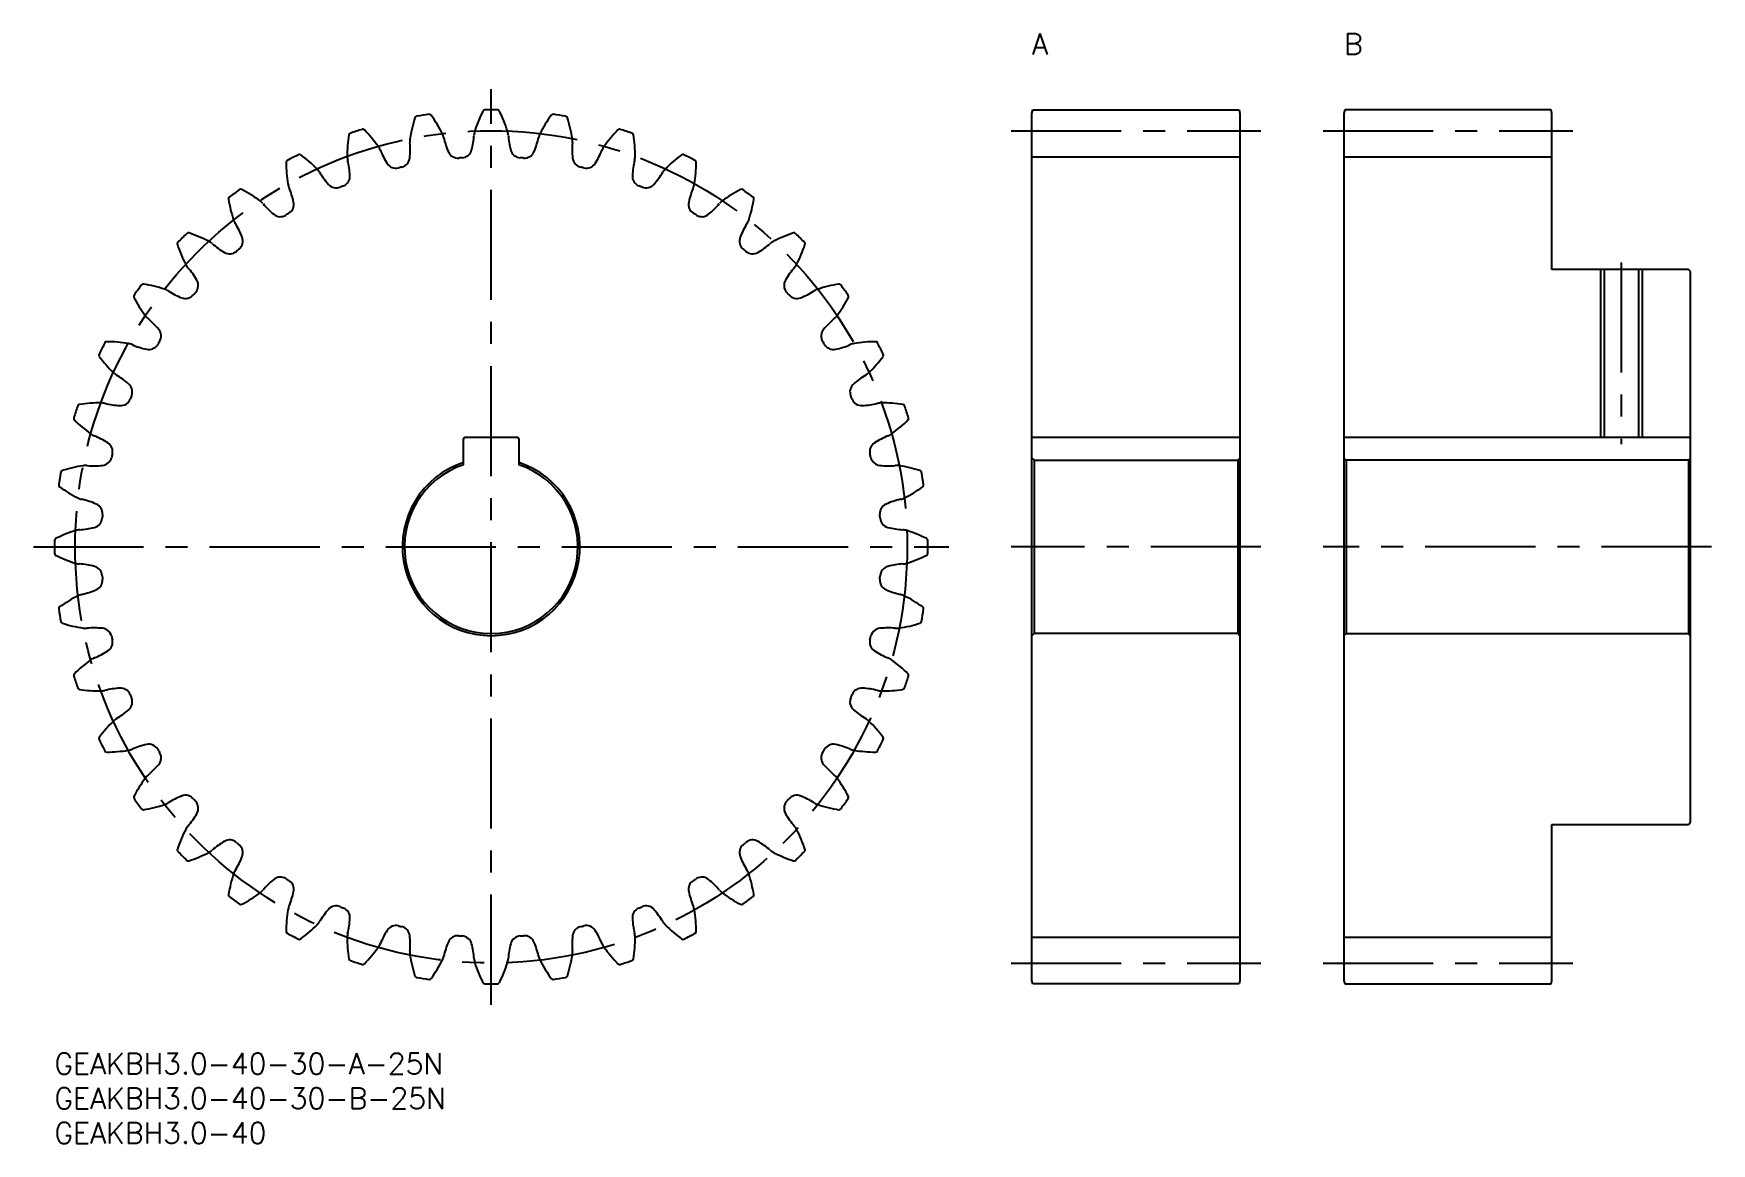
# Model space of a CAD drawing. Extents: x -3 to 239, y -13 to 147.
import ezdxf

# ---------------------------------------------------------------- set-up
doc = ezdxf.new("R2010")
doc.units = 0
doc.header["$LTSCALE"] = 0.5
doc.linetypes.add('CENTER', pattern=[50.8, 31.75, -6.35, 6.35, -6.35])
for name, color, linetype in [('MSM_CENTER', 1, 'CENTER'), ('MSM_CONTINUOUS', 7, 'CONTINUOUS'), ('MSM_NARROW', 5, 'CONTINUOUS'), ('MSM_PART_NUMBER', 7, 'CONTINUOUS')]:
    doc.layers.add(name, color=color, linetype=linetype)
doc.styles.get("Standard").update_dxf_attribs({"font": 'txt.shx', "height": 1, "bigfont": 'bigfont.shx'})

# ---------------------------------------------------------------- blocks, each defined once
blk = doc.blocks.new('*U3')
at = {"layer": 'MSM_PART_NUMBER'}
blk.add_text('GEAKBH3.0-40-30-B-25N', height=3, dxfattribs=at).set_placement((0, -8))
blk = doc.blocks.new('*U4')
at = {"layer": 'MSM_PART_NUMBER'}
blk.add_text('GEAKBH3.0-40-30-A-25N', height=3, dxfattribs=at).set_placement((0, -3))
blk = doc.blocks.new('*U5')
at = {"layer": 'MSM_PART_NUMBER'}
blk.add_text('GEAKBH3.0-40', height=3, dxfattribs=at).set_placement((0, -13))
blk = doc.blocks.new('*U6')
at = {"layer": 'MSM_PART_NUMBER'}
blk.add_text('B', height=3, dxfattribs=at).set_placement((186, 144))
blk = doc.blocks.new('*U7')
at = {"layer": 'MSM_PART_NUMBER'}
blk.add_text('A', height=3, dxfattribs=at).set_placement((141, 144))

msp = doc.modelspace()

# ---------------------------------------------------------------- linework, layer by layer
at = {"layer": 'MSM_CENTER'}
for p, q in [((63, 7), (63, 139)), ((138, 133), (174, 133)), ((183, 133), (219, 133)), ((226, 114), (226, 87.8)), ((-3, 73), (129, 73)), ((174, 73), (138, 73)), ((239, 73), (183, 73)), ((138, 13), (174, 13)), ((183, 13), (219, 13))]:
    msp.add_line(p, q, dxfattribs=at)
msp.add_circle((63, 73), 60, dxfattribs=at)
at = {"layer": 'MSM_CONTINUOUS'}
for p, q in [((141, 135.5), (141.13, 136)), ((141.13, 136), (170.87, 136)), ((170.87, 136), (171, 135.5)), ((186.13, 136), (186, 135.5)), ((215.87, 136), (186.13, 136)), ((216, 135.5), (215.87, 136)), ((141, 10.5), (141, 135.5)), ((171, 135.5), (171, 10.5)), ((186, 135.5), (186, 10.5)), ((216, 113), (216, 135.5)), ((141, 129.25), (171, 129.25)), ((186, 129.25), (216, 129.25)), ((235.7, 113), (216, 113)), ((223.54, 113), (223.54, 88.8)), ((228.46, 113), (228.46, 88.8)), ((236, 112.7), (235.7, 113)), ((236, 33.3), (236, 112.7)), ((59, 84.84), (59, 88.6)), ((59.2, 88.8), (66.8, 88.8)), ((67, 88.6), (67, 84.84)), ((141, 88.8), (171, 88.8)), ((186, 88.8), (236, 88.8)), ((141, 85.8), (141.3, 85.5)), ((141.3, 85.5), (141.3, 60.5)), ((141.3, 85.5), (170.7, 85.5)), ((170.7, 85.5), (171, 85.8)), ((170.7, 85.5), (170.7, 60.5)), ((186.3, 85.5), (186, 85.8)), ((186.3, 85.5), (186.3, 60.5)), ((235.7, 85.5), (186.3, 85.5)), ((236, 85.8), (235.7, 85.5)), ((235.7, 85.5), (235.7, 60.5)), ((141.3, 60.5), (141, 60.2)), ((170.7, 60.5), (141.3, 60.5)), ((171, 60.2), (170.7, 60.5)), ((186, 60.2), (186.3, 60.5)), ((186.3, 60.5), (235.7, 60.5)), ((235.7, 60.5), (236, 60.2)), ((216, 33), (235.7, 33)), ((216, 10.5), (216, 33)), ((235.7, 33), (236, 33.3)), ((141, 16.75), (171, 16.75)), ((186, 16.75), (216, 16.75)), ((141.13, 10), (141, 10.5)), ((170.87, 10), (141.13, 10)), ((171, 10.5), (170.87, 10)), ((186, 10.5), (186.13, 10)), ((186.13, 10), (215.87, 10)), ((215.87, 10), (216, 10.5))]:
    msp.add_line(p, q, dxfattribs=at)
for centre, radius, start, end in [((79.69, 126.86), 20, 153.3479, 162.25), ((62.09, 135.69), 0.3, 90.8357, 153.3478), ((63, 73), 63, 89.1643, 90.8357), ((63.91, 135.69), 0.3, 26.6521, 89.1643), ((46.31, 126.86), 20, 17.75, 26.6521), ((63, 73), 63, 107.1643, 108.8357), ((44.5, 132.91), 0.3, 44.6522, 107.1643), ((30.48, 119.06), 20, 35.75, 44.6521), ((71.06, 128.8), 20, 162.3479, 171.25), ((52.29, 134.78), 0.3, 99.8356, 162.3479), ((63, 73), 63, 98.1643, 99.8357), ((54.1, 135.06), 0.3, 35.6522, 98.1643), ((38.09, 123.58), 20, 26.75, 35.6521), ((87.91, 123.58), 20, 144.3479, 153.25), ((71.9, 135.06), 0.3, 81.8357, 144.3478), ((63, 73), 63, 80.1643, 81.8357), ((73.71, 134.78), 0.3, 17.6521, 80.1643), ((54.94, 128.8), 20, 8.75, 17.6521), ((95.52, 119.06), 20, 135.3479, 144.25), ((81.5, 132.91), 0.3, 72.8357, 135.3479), ((63, 73), 63, 71.1643, 72.8357), ((62.23, 129.38), 20, 171.3479, 180.25), ((42.76, 132.34), 0.3, 108.8356, 171.3479), ((44.71, 129.3), 2.47, 22.1643, 35.75), ((39.01, 130.22), 12.31, 354.6354, 4.8357), ((53.74, 131.47), 2.47, 171.25, 184.8357), ((53.74, 131.47), 2.47, 13.1643, 26.75), ((68.13, 134.84), 12.31, 193.1643, 203.3646), ((48.26, 133.27), 12.31, 345.6354, 355.8357), ((63, 132.2), 2.47, 162.25, 175.8357), ((63, 132.2), 2.47, 4.1643, 17.75), ((77.74, 133.27), 12.31, 184.1643, 194.3646), ((57.87, 134.84), 12.31, 336.6354, 346.8357), ((72.26, 131.47), 2.47, 153.25, 166.8357), ((86.99, 130.22), 12.31, 175.1643, 185.3646), ((72.26, 131.47), 2.47, 355.1643, 8.75), ((81.29, 129.3), 2.47, 144.25, 157.8357), ((83.24, 132.34), 0.3, 8.6521, 71.1641), ((63.77, 129.38), 20, 359.75, 8.6521), ((33.72, 128.45), 0.3, 117.8356, 180.3479), ((53.42, 128.56), 20, 180.3479, 189.25), ((63, 73), 63, 116.1643, 117.8357), ((35.35, 129.28), 0.3, 53.6522, 116.1643), ((23.68, 113.41), 20, 44.75, 53.6521), ((44.71, 129.3), 2.47, 180.25, 193.8357), ((30.35, 125.77), 12.31, 3.6354, 13.8357), ((58.4, 134.88), 12.31, 202.1643, 212.3646), ((49.27, 129.09), 1.5, 212.3646, 283.7575), ((49.77, 129.21), 1.5, 283.2425, 354.6354), ((58.21, 130.55), 1.5, 203.3646, 274.7575), ((63, 73), 56.25, 94.2425, 94.7575), ((58.73, 130.59), 1.5, 274.2425, 345.6354), ((67.27, 130.59), 1.5, 194.3646, 265.7575), ((63, 73), 56.25, 85.2425, 85.7575), ((67.79, 130.55), 1.5, 265.2425, 336.6354), ((76.23, 129.21), 1.5, 185.3646, 256.7575), ((76.73, 129.09), 1.5, 256.2425, 327.6354), ((67.6, 134.88), 12.31, 327.6354, 337.8357), ((95.65, 125.77), 12.31, 166.1643, 176.3646), ((81.29, 129.3), 2.47, 346.1643, 359.75), ((102.32, 113.41), 20, 126.3479, 135.25), ((90.65, 129.28), 0.3, 63.8357, 126.3479), ((63, 73), 63, 62.1643, 63.8357), ((72.58, 128.56), 20, 350.75, 359.6521), ((92.28, 128.45), 0.3, 359.6521, 62.1641), ((36.12, 125.75), 2.47, 31.1643, 44.75), ((48.77, 133.4), 12.31, 211.1643, 221.3646), ((41.14, 126.45), 1.5, 292.2425, 3.6354), ((63, 73), 56.25, 103.2425, 103.7575), ((63, 73), 56.25, 76.2425, 76.7575), ((84.86, 126.45), 1.5, 176.3646, 247.7575), ((77.23, 133.4), 12.31, 318.6354, 328.8357), ((89.88, 125.75), 2.47, 135.25, 148.8357), ((25.41, 123.18), 0.3, 126.8356, 189.3479), ((63, 73), 63, 125.1643, 126.8357), ((26.89, 124.26), 0.3, 62.6522, 125.1643), ((17.84, 106.76), 20, 53.75, 62.6521), ((36.12, 125.75), 2.47, 189.25, 202.8357), ((22.5, 120.01), 12.31, 12.6354, 22.8357), ((40.66, 126.25), 1.5, 221.3646, 292.7575), ((63, 73), 56.25, 112.2425, 112.7575), ((63, 73), 56.25, 67.2425, 67.7575), ((85.34, 126.25), 1.5, 247.2425, 318.6354), ((103.5, 120.01), 12.31, 157.1643, 167.3646), ((89.88, 125.75), 2.47, 337.1643, 350.75), ((108.16, 106.76), 20, 117.3479, 126.25), ((99.11, 124.26), 0.3, 54.8357, 117.3479), ((63, 73), 63, 53.1643, 54.8357), ((100.59, 123.18), 0.3, 350.6521, 53.1643), ((44.85, 126.38), 20, 189.3479, 198.25), ((28.2, 120.89), 2.47, 40.1643, 53.75), ((39.5, 130.43), 12.31, 220.1643, 230.3646), ((63, 73), 56.25, 121.2425, 121.7575), ((33.05, 122.38), 1.5, 301.2425, 12.6354), ((92.95, 122.38), 1.5, 167.3646, 238.7575), ((63, 73), 56.25, 58.2425, 58.7575), ((86.5, 130.43), 12.31, 309.6354, 319.8357), ((97.8, 120.89), 2.47, 126.25, 139.8357), ((81.15, 126.38), 20, 341.75, 350.6521), ((28.2, 120.89), 2.47, 198.25, 211.8357), ((15.65, 113.1), 12.31, 21.6354, 31.8357), ((32.6, 122.1), 1.5, 230.3646, 301.7575), ((93.4, 122.1), 1.5, 238.2424, 309.6354), ((110.35, 113.1), 12.31, 148.1643, 158.3646), ((97.8, 120.89), 2.47, 328.1643, 341.75), ((18.02, 116.68), 0.3, 135.8356, 198.3479), ((36.72, 122.89), 20, 198.3479, 207.25), ((63, 73), 63, 134.1643, 135.8357), ((19.32, 117.98), 0.3, 71.6522, 134.1643), ((13.11, 99.28), 20, 62.75, 71.6521), ((21.14, 114.86), 2.47, 49.1643, 62.75), ((30.8, 126.04), 12.31, 229.1643, 239.3646), ((25.69, 117.08), 1.5, 310.2425, 21.6354), ((100.31, 117.08), 1.5, 158.3646, 229.7575), ((95.2, 126.04), 12.31, 300.6354, 310.8357), ((104.86, 114.86), 2.47, 117.25, 130.8357), ((112.89, 99.28), 20, 108.3479, 117.25), ((106.68, 117.98), 0.3, 45.8357, 108.3479), ((63, 73), 63, 44.1643, 45.8357), ((89.28, 122.89), 20, 332.75, 341.6521), ((107.98, 116.68), 0.3, 341.6521, 44.1645), ((25.3, 116.74), 1.5, 239.3646, 310.7575), ((63, 73), 56.25, 130.2425, 130.7575), ((63, 73), 56.25, 49.2425, 49.7575), ((100.7, 116.74), 1.5, 229.2425, 300.6354), ((21.14, 114.86), 2.47, 207.25, 220.8357), ((9.96, 105.2), 12.31, 30.6354, 40.8357), ((19.26, 110.7), 1.5, 319.2425, 30.6354), ((106.74, 110.7), 1.5, 149.3646, 220.7575), ((116.04, 105.2), 12.31, 139.1643, 149.3646), ((104.86, 114.86), 2.47, 319.1643, 332.75), ((11.74, 109.11), 0.3, 144.8356, 207.3479), ((29.24, 118.16), 20, 207.3479, 216.25), ((63, 73), 63, 143.1643, 144.8357), ((12.82, 110.59), 0.3, 80.6522, 143.1643), ((9.62, 91.15), 20, 71.75, 80.6521), ((15.11, 107.8), 2.47, 58.1643, 71.75), ((22.9, 120.35), 12.31, 238.1643, 248.3646), ((18.92, 110.31), 1.5, 248.3646, 319.7575), ((63, 73), 56.25, 139.2425, 139.7575), ((63, 73), 56.25, 40.2425, 40.7575), ((107.08, 110.31), 1.5, 220.2425, 291.6354), ((103.1, 120.35), 12.31, 291.6354, 301.8357), ((110.89, 107.8), 2.47, 108.25, 121.8357), ((116.38, 91.15), 20, 99.3479, 108.25), ((96.76, 118.16), 20, 323.75, 332.6521), ((113.18, 110.59), 0.3, 36.8357, 99.3479), ((63, 73), 63, 35.1643, 36.8357), ((114.26, 109.11), 0.3, 332.6521, 35.1645), ((15.11, 107.8), 2.47, 216.25, 229.8357), ((5.57, 96.5), 12.31, 39.6354, 49.8357), ((13.9, 103.4), 1.5, 328.2425, 39.6354), ((112.1, 103.4), 1.5, 140.3646, 211.7575), ((120.43, 96.5), 12.31, 130.1643, 140.3646), ((110.89, 107.8), 2.47, 310.1643, 323.75), ((63, 73), 63, 152.1643, 153.8357), ((7.55, 102.28), 0.3, 89.6522, 152.1643), ((7.44, 82.58), 20, 80.75, 89.6521), ((10.25, 99.88), 2.47, 67.1643, 80.75), ((15.99, 113.5), 12.31, 247.1643, 257.3646), ((13.62, 102.95), 1.5, 257.3646, 328.7575), ((63, 73), 56.25, 148.2425, 148.7575), ((63, 73), 56.25, 31.2425, 31.7575), ((112.38, 102.95), 1.5, 211.2424, 282.6354), ((110.01, 113.5), 12.31, 282.6354, 292.8357), ((115.75, 99.88), 2.47, 99.25, 112.8357), ((118.56, 82.58), 20, 90.3479, 99.25), ((118.45, 102.28), 0.3, 27.8357, 90.3478), ((63, 73), 63, 26.1643, 27.8357), ((6.72, 100.65), 0.3, 153.8356, 216.3479), ((22.59, 112.32), 20, 216.3479, 225.25), ((103.41, 112.32), 20, 314.75, 323.6521), ((119.28, 100.65), 0.3, 323.6521, 26.1641), ((10.25, 99.88), 2.47, 225.25, 238.8357), ((2.6, 87.23), 12.31, 48.6354, 58.8357), ((123.4, 87.23), 12.31, 121.1643, 131.3646), ((115.75, 99.88), 2.47, 301.1643, 314.75), ((9.75, 95.34), 1.5, 337.2425, 48.6354), ((63, 73), 56.25, 157.2425, 157.7575), ((116.25, 95.34), 1.5, 131.3646, 202.7575), ((63, 73), 56.25, 22.2425, 22.7575), ((63, 73), 63, 161.1643, 162.8357), ((3.66, 93.24), 0.3, 98.6522, 161.1643), ((6.62, 73.77), 20, 89.75, 98.6521), ((6.7, 91.29), 2.47, 76.1643, 89.75), ((10.23, 105.65), 12.31, 256.1643, 266.3646), ((9.55, 94.86), 1.5, 266.3646, 337.7575), ((116.45, 94.86), 1.5, 202.2424, 273.6354), ((115.77, 105.65), 12.31, 273.6354, 283.8357), ((119.3, 91.29), 2.47, 90.25, 103.8357), ((119.38, 73.77), 20, 81.3479, 90.25), ((122.34, 93.24), 0.3, 18.8357, 81.3478), ((63, 73), 63, 17.1643, 18.8357), ((3.09, 91.5), 0.3, 162.8356, 225.3478), ((16.94, 105.52), 20, 225.3479, 234.25), ((109.06, 105.52), 20, 305.75, 314.6521), ((122.91, 91.5), 0.3, 314.6521, 17.1641), ((6.7, 91.29), 2.47, 234.25, 247.8357), ((1.12, 77.6), 12.31, 57.6354, 67.8357), ((6.91, 86.73), 1.5, 346.2425, 57.6354), ((59.2, 88.6), 0.2, 90, 180), ((66.8, 88.6), 0.2, 0, 90), ((119.09, 86.73), 1.5, 122.3646, 193.7575), ((124.88, 77.6), 12.31, 112.1643, 122.3646), ((119.3, 91.29), 2.47, 292.1643, 305.75), ((7.2, 64.94), 20, 98.75, 107.6521), ((4.53, 82.26), 2.47, 85.1643, 98.75), ((5.78, 96.99), 12.31, 265.1643, 275.3646), ((6.79, 86.23), 1.5, 275.3646, 346.7575), ((63, 73), 56.25, 166.2425, 166.7575), ((63, 73), 12.8, 108.21, 71.79), ((63, 73), 12.5, 108.6629, 71.3371), ((63, 73), 56.25, 13.2425, 13.7575), ((119.21, 86.23), 1.5, 193.2424, 264.6354), ((120.22, 96.99), 12.31, 264.6354, 274.8357), ((121.47, 82.26), 2.47, 81.25, 94.8357), ((118.8, 64.94), 20, 72.3479, 81.25), ((63, 73), 63, 170.1643, 171.8357), ((1.22, 83.71), 0.3, 107.6522, 170.1643), ((124.78, 83.71), 0.3, 9.8357, 72.3478), ((63, 73), 63, 8.1643, 9.8357), ((0.94, 81.9), 0.3, 171.8357, 234.3478), ((12.42, 97.91), 20, 234.3479, 243.25), ((4.53, 82.26), 2.47, 243.25, 256.8357), ((121.47, 82.26), 2.47, 283.1643, 296.75), ((113.58, 97.91), 20, 296.75, 305.6521), ((125.06, 81.9), 0.3, 305.6521, 8.1643), ((1.16, 67.87), 12.31, 66.6354, 76.8357), ((5.45, 77.79), 1.5, 355.2425, 66.6354), ((63, 73), 56.25, 175.2425, 175.7575), ((120.55, 77.79), 1.5, 113.3646, 184.7575), ((63, 73), 56.25, 4.2425, 4.7575), ((124.84, 67.87), 12.31, 103.1643, 113.3646), ((9.14, 56.31), 20, 107.75, 116.6521), ((3.8, 73), 2.47, 94.1643, 107.75), ((2.73, 87.74), 12.31, 274.1643, 284.3646), ((5.41, 77.27), 1.5, 284.3646, 355.7575), ((120.59, 77.27), 1.5, 184.2424, 255.6354), ((123.27, 87.74), 12.31, 255.6354, 265.8357), ((122.2, 73), 2.47, 72.25, 85.8357), ((116.86, 56.31), 20, 63.3479, 72.25), ((63, 73), 63, 179.1643, 180.8357), ((0.31, 73.91), 0.3, 116.6522, 179.1643), ((125.69, 73.91), 0.3, 0.8357, 63.3478), ((63, 73), 63, 359.1643, 0.8357), ((0.31, 72.09), 0.3, 180.8357, 243.3478), ((9.14, 89.69), 20, 243.3479, 252.25), ((3.8, 73), 2.47, 252.25, 265.8357), ((2.73, 58.26), 12.31, 75.6354, 85.8357), ((5.41, 68.73), 1.5, 4.2425, 75.6354), ((120.59, 68.73), 1.5, 104.3646, 175.7575), ((123.27, 58.26), 12.31, 94.1643, 104.3646), ((122.2, 73), 2.47, 274.1643, 287.75), ((116.86, 89.69), 20, 287.75, 296.6521), ((125.69, 72.09), 0.3, 296.6521, 359.1641), ((5.45, 68.21), 1.5, 293.3646, 4.7575), ((63, 73), 56.25, 184.2425, 184.7575), ((120.55, 68.21), 1.5, 175.2425, 246.6354), ((63, 73), 56.25, 355.2425, 355.7575), ((12.42, 48.09), 20, 116.75, 125.6521), ((4.53, 63.74), 2.47, 103.1643, 116.75), ((1.16, 78.13), 12.31, 283.1643, 293.3646), ((124.84, 78.13), 12.31, 246.6354, 256.8357), ((121.47, 63.74), 2.47, 63.25, 76.8357), ((113.58, 48.09), 20, 54.3479, 63.25), ((0.94, 64.1), 0.3, 125.6522, 188.1643), ((63, 73), 63, 188.1643, 189.8357), ((63, 73), 63, 350.1643, 351.8357), ((125.06, 64.1), 0.3, 351.8357, 54.3478), ((1.22, 62.29), 0.3, 189.8357, 252.3478), ((7.2, 81.06), 20, 252.3479, 261.25), ((4.53, 63.74), 2.47, 261.25, 274.8357), ((5.78, 49.01), 12.31, 84.6354, 94.8357), ((6.79, 59.77), 1.5, 13.2425, 84.6354), ((119.21, 59.77), 1.5, 95.3646, 166.7575), ((120.22, 49.01), 12.31, 85.1643, 95.3646), ((121.47, 63.74), 2.47, 265.1643, 278.75), ((118.8, 81.06), 20, 278.75, 287.6521), ((124.78, 62.29), 0.3, 287.6521, 350.1643), ((6.91, 59.27), 1.5, 302.3646, 13.7575), ((63, 73), 56.25, 193.2425, 193.7575), ((119.09, 59.27), 1.5, 166.2425, 237.6354), ((63, 73), 56.25, 346.2425, 346.7575), ((16.94, 40.48), 20, 125.75, 134.6521), ((6.7, 54.71), 2.47, 112.1643, 125.75), ((1.12, 68.4), 12.31, 292.1643, 302.3646), ((124.88, 68.4), 12.31, 237.6354, 247.8357), ((119.3, 54.71), 2.47, 54.25, 67.8357), ((109.06, 40.48), 20, 45.3479, 54.25), ((3.09, 54.5), 0.3, 134.6522, 197.1643), ((63, 73), 63, 197.1643, 198.8357), ((63, 73), 63, 341.1643, 342.8357), ((122.91, 54.5), 0.3, 342.8357, 45.3479), ((3.66, 52.76), 0.3, 198.8357, 261.3479), ((6.62, 72.23), 20, 261.3479, 270.25), ((6.7, 54.71), 2.47, 270.25, 283.8357), ((10.23, 40.35), 12.31, 93.6354, 103.8357), ((9.55, 51.14), 1.5, 22.2425, 93.6354), ((9.75, 50.66), 1.5, 311.3646, 22.7575), ((63, 73), 56.25, 202.2425, 202.7575), ((116.25, 50.66), 1.5, 157.2425, 228.6354), ((63, 73), 56.25, 337.2425, 337.7575), ((116.45, 51.14), 1.5, 86.3646, 157.7575), ((115.77, 40.35), 12.31, 76.1643, 86.3646), ((119.3, 54.71), 2.47, 256.1643, 269.75), ((119.38, 72.23), 20, 269.75, 278.6521), ((122.34, 52.76), 0.3, 278.6521, 341.1643), ((2.6, 58.77), 12.31, 301.1643, 311.3646), ((123.4, 58.77), 12.31, 228.6354, 238.8357), ((22.59, 33.68), 20, 134.75, 143.6521), ((10.25, 46.12), 2.47, 121.1643, 134.75), ((115.75, 46.12), 2.47, 45.25, 58.8357), ((103.41, 33.68), 20, 36.3479, 45.25), ((6.72, 45.35), 0.3, 143.6522, 206.1643), ((63, 73), 63, 206.1643, 207.8357), ((7.55, 43.72), 0.3, 207.8357, 270.3479), ((7.44, 63.42), 20, 270.3479, 279.25), ((10.25, 46.12), 2.47, 279.25, 292.8357), ((15.99, 32.5), 12.31, 102.6354, 112.8357), ((13.62, 43.05), 1.5, 31.2425, 102.6354), ((63, 73), 56.25, 211.2425, 211.7575), ((63, 73), 56.25, 328.2425, 328.7575), ((112.38, 43.05), 1.5, 77.3646, 148.7575), ((110.01, 32.5), 12.31, 67.1643, 77.3646), ((115.75, 46.12), 2.47, 247.1643, 260.75), ((118.56, 63.42), 20, 260.75, 269.6521), ((118.45, 43.72), 0.3, 269.6521, 332.1643), ((63, 73), 63, 332.1643, 333.8357), ((119.28, 45.35), 0.3, 333.8357, 36.3479), ((5.57, 49.5), 12.31, 310.1643, 320.3646), ((13.9, 42.6), 1.5, 320.3646, 31.7575), ((112.1, 42.6), 1.5, 148.2425, 219.6354), ((120.43, 49.5), 12.31, 219.6354, 229.8357), ((29.24, 27.84), 20, 143.75, 152.6521), ((15.11, 38.2), 2.47, 130.1643, 143.75), ((110.89, 38.2), 2.47, 36.25, 49.8357), ((96.76, 27.84), 20, 27.3479, 36.25), ((11.74, 36.89), 0.3, 152.6522, 215.1643), ((63, 73), 63, 215.1643, 216.8357), ((22.9, 25.65), 12.31, 111.6354, 121.8357), ((18.92, 35.69), 1.5, 40.2425, 111.6354), ((63, 73), 56.25, 220.2425, 220.7575), ((63, 73), 56.25, 319.2425, 319.7575), ((107.08, 35.69), 1.5, 68.3646, 139.7575), ((103.1, 25.65), 12.31, 58.1643, 68.3646), ((63, 73), 63, 323.1643, 324.8357), ((114.26, 36.89), 0.3, 324.8357, 27.3478), ((12.82, 35.41), 0.3, 216.8357, 279.3479), ((9.62, 54.85), 20, 279.3479, 288.25), ((15.11, 38.2), 2.47, 288.25, 301.8357), ((9.96, 40.8), 12.31, 319.1643, 329.3646), ((19.26, 35.3), 1.5, 329.3646, 40.7575), ((106.74, 35.3), 1.5, 139.2425, 210.6354), ((116.04, 40.8), 12.31, 210.6354, 220.8357), ((110.89, 38.2), 2.47, 238.1643, 251.75), ((116.38, 54.85), 20, 251.75, 260.6521), ((113.18, 35.41), 0.3, 260.6521, 323.1643), ((36.72, 23.11), 20, 152.75, 161.6521), ((21.14, 31.14), 2.47, 139.1643, 152.75), ((104.86, 31.14), 2.47, 27.25, 40.8357), ((89.28, 23.11), 20, 18.3479, 27.25), ((18.02, 29.32), 0.3, 161.6522, 224.1643), ((63, 73), 63, 224.1643, 225.8357), ((21.14, 31.14), 2.47, 297.25, 310.8357), ((30.8, 19.96), 12.31, 120.6354, 130.8357), ((25.3, 29.26), 1.5, 49.2425, 120.6354), ((63, 73), 56.25, 229.2425, 229.7575), ((25.69, 28.92), 1.5, 338.3646, 49.7575), ((100.31, 28.92), 1.5, 130.2425, 201.6354), ((63, 73), 56.25, 310.2425, 310.7575), ((100.7, 29.26), 1.5, 59.3646, 130.7575), ((95.2, 19.96), 12.31, 49.1643, 59.3646), ((104.86, 31.14), 2.47, 229.1643, 242.75), ((63, 73), 63, 314.1643, 315.8357), ((107.98, 29.32), 0.3, 315.8357, 18.3479), ((19.32, 28.02), 0.3, 225.8357, 288.3479), ((13.11, 46.72), 20, 288.3479, 297.25), ((15.65, 32.9), 12.31, 328.1643, 338.3646), ((110.35, 32.9), 12.31, 201.6354, 211.8357), ((112.89, 46.72), 20, 242.75, 251.6521), ((106.68, 28.02), 0.3, 251.6522, 314.1643), ((44.85, 19.62), 20, 161.75, 170.6521), ((28.2, 25.11), 2.47, 148.1643, 161.75), ((39.5, 15.57), 12.31, 129.6354, 139.8357), ((32.6, 23.9), 1.5, 58.2425, 129.6354), ((63, 73), 56.25, 238.2425, 238.7575), ((33.05, 23.62), 1.5, 347.3646, 58.7575), ((92.95, 23.62), 1.5, 121.2425, 192.6354), ((63, 73), 56.25, 301.2425, 301.7575), ((93.4, 23.9), 1.5, 50.3646, 121.7575), ((86.5, 15.57), 12.31, 40.1643, 50.3646), ((97.8, 25.11), 2.47, 18.25, 31.8357), ((81.15, 19.62), 20, 9.3479, 18.25), ((25.41, 22.82), 0.3, 170.6522, 233.1643), ((63, 73), 63, 233.1643, 234.8357), ((17.84, 39.24), 20, 297.3479, 306.25), ((28.2, 25.11), 2.47, 306.25, 319.8357), ((22.5, 25.99), 12.31, 337.1643, 347.3646), ((103.5, 25.99), 12.31, 192.6354, 202.8357), ((97.8, 25.11), 2.47, 220.1643, 233.75), ((108.16, 39.24), 20, 233.75, 242.6521), ((63, 73), 63, 305.1643, 306.8357), ((100.59, 22.82), 0.3, 306.8357, 9.3479), ((26.89, 21.74), 0.3, 234.8357, 297.3479), ((53.42, 17.44), 20, 170.75, 179.6521), ((36.12, 20.25), 2.47, 157.1643, 170.75), ((48.77, 12.6), 12.31, 138.6354, 148.8357), ((40.66, 19.75), 1.5, 67.2425, 138.6354), ((63, 73), 56.25, 247.2425, 247.7575), ((41.14, 19.55), 1.5, 356.3646, 67.7575), ((30.35, 20.23), 12.31, 346.1643, 356.3646), ((84.86, 19.55), 1.5, 112.2425, 183.6354), ((95.65, 20.23), 12.31, 183.6354, 193.8357), ((63, 73), 56.25, 292.2425, 292.7575), ((85.34, 19.75), 1.5, 41.3646, 112.7575), ((77.23, 12.6), 12.31, 31.1643, 41.3646), ((89.88, 20.25), 2.47, 9.25, 22.8357), ((72.58, 17.44), 20, 0.3479, 9.25), ((99.11, 21.74), 0.3, 242.6522, 305.1643), ((33.72, 17.55), 0.3, 179.6522, 242.1643), ((63, 73), 63, 242.1643, 243.8357), ((23.68, 32.59), 20, 306.3479, 315.25), ((36.12, 20.25), 2.47, 315.25, 328.8357), ((44.71, 16.7), 2.47, 166.1643, 179.75), ((58.4, 11.12), 12.31, 147.6354, 157.8357), ((49.27, 16.91), 1.5, 76.2425, 147.6354), ((63, 73), 56.25, 256.2425, 256.7575), ((49.77, 16.79), 1.5, 5.3646, 76.7575), ((58.21, 15.45), 1.5, 85.2425, 156.6354), ((63, 73), 56.25, 265.2425, 265.7575), ((63, 73), 56.25, 274.2425, 274.7575), ((67.79, 15.45), 1.5, 23.3646, 94.7575), ((76.23, 16.79), 1.5, 103.2425, 174.6354), ((63, 73), 56.25, 283.2425, 283.7575), ((76.73, 16.91), 1.5, 32.3646, 103.7575), ((67.6, 11.12), 12.31, 22.1643, 32.3646), ((81.29, 16.7), 2.47, 0.25, 13.8357), ((89.88, 20.25), 2.47, 211.1643, 224.75), ((102.32, 32.59), 20, 224.75, 233.6521), ((63, 73), 63, 296.1643, 297.8357), ((92.28, 17.55), 0.3, 297.8357, 0.3479), ((35.35, 16.72), 0.3, 243.8357, 306.3479), ((62.23, 16.62), 20, 179.75, 188.6521), ((30.48, 26.94), 20, 315.3479, 324.25), ((44.71, 16.7), 2.47, 324.25, 337.8357), ((39.01, 15.78), 12.31, 355.1643, 5.3646), ((53.74, 14.53), 2.47, 175.1643, 188.75), ((68.13, 11.16), 12.31, 156.6354, 166.8357), ((58.73, 15.41), 1.5, 14.3646, 85.7575), ((48.26, 12.73), 12.31, 4.1643, 14.3646), ((77.74, 12.73), 12.31, 165.6354, 175.8357), ((67.27, 15.41), 1.5, 94.2425, 165.6354), ((57.87, 11.16), 12.31, 13.1643, 23.3646), ((86.99, 15.78), 12.31, 174.6354, 184.8357), ((72.26, 14.53), 2.47, 351.25, 4.8357), ((81.29, 16.7), 2.47, 202.1643, 215.75), ((95.52, 26.94), 20, 215.75, 224.6521), ((63.77, 16.62), 20, 351.3479, 0.25), ((90.65, 16.72), 0.3, 233.6522, 296.1643), ((42.76, 13.66), 0.3, 188.6522, 251.1643), ((63, 73), 63, 251.1643, 252.8357), ((44.5, 13.09), 0.3, 252.8357, 315.3479), ((71.06, 17.2), 20, 188.75, 197.6521), ((38.09, 22.42), 20, 324.3479, 333.25), ((53.74, 14.53), 2.47, 333.25, 346.8357), ((63, 13.8), 2.47, 184.1643, 197.75), ((79.69, 19.14), 20, 197.75, 206.6521), ((46.31, 19.14), 20, 333.3479, 342.25), ((63, 13.8), 2.47, 342.25, 355.8357), ((72.26, 14.53), 2.47, 193.1643, 206.75), ((87.91, 22.42), 20, 206.75, 215.6521), ((54.94, 17.2), 20, 342.3479, 351.25), ((81.5, 13.09), 0.3, 224.6522, 287.1643), ((63, 73), 63, 287.1643, 288.8357), ((83.24, 13.66), 0.3, 288.8357, 351.3479), ((52.29, 11.22), 0.3, 197.6522, 260.1643), ((63, 73), 63, 260.1643, 261.8357), ((54.1, 10.94), 0.3, 261.8357, 324.3479), ((62.09, 10.31), 0.3, 206.6522, 269.1643), ((63, 73), 63, 269.1643, 270.8357), ((63.91, 10.31), 0.3, 270.8357, 333.3479), ((71.9, 10.94), 0.3, 215.6522, 278.1643), ((63, 73), 63, 278.1643, 279.8357), ((73.71, 11.22), 0.3, 279.8357, 342.3479)]:
    msp.add_arc(centre, radius, start, end, dxfattribs=at)
at = {"layer": 'MSM_NARROW'}
for p, q in [((223, 113), (223, 88.8)), ((229, 113), (229, 88.8))]:
    msp.add_line(p, q, dxfattribs=at)

# ---------------------------------------------------------------- block references
at = {"layer": 'MSM_CONTINUOUS'}
for name in ['*U7', '*U6', '*U4', '*U3', '*U5']:
    msp.add_blockref(name, (0, 0), dxfattribs=at)

doc.saveas('drawing.dxf')
